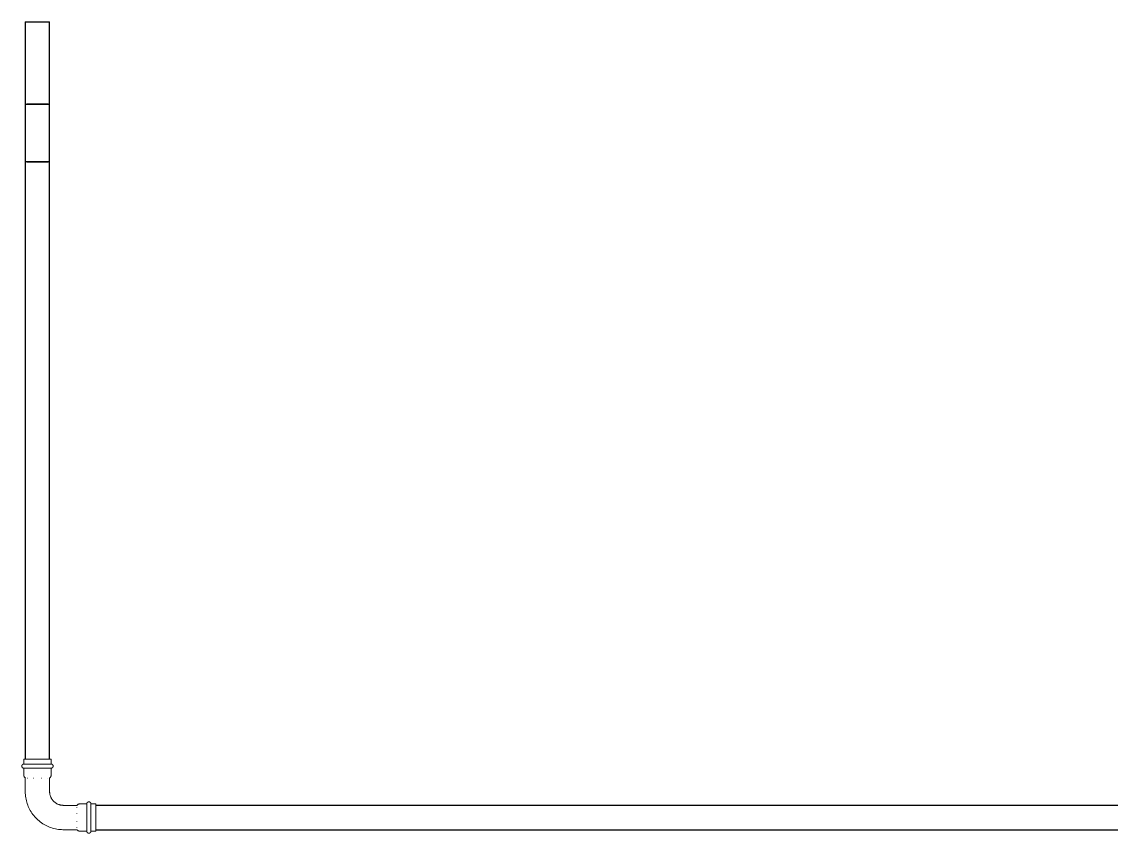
# Model space of a CAD drawing. Header units: inches. Extents: x -3327 to -1, y 8 to 1328.
# Drawn here: x -3325.1 to -3240.1, y 415.7 to 479 of the extents above; entities that cross this region are included whole.
import ezdxf

# ---------------------------------------------------------------- set-up
doc = ezdxf.new("R2010")
doc.units = ezdxf.units.IN
doc.header["$MEASUREMENT"] = 0
doc.layers.add('P-PIPE', color=3, linetype='Continuous', lineweight=9)
doc.layers.add('X - REF - FP', color=7, linetype='Continuous', true_color=0xb90000)

# ---------------------------------------------------------------- blocks, each defined once
blk = doc.blocks.new('Victaulic-VicPress316-Elbow 90-45deg Style P568_P571 - Standard-V3-SECOND LEVEL')
at = {"layer": 'P-PIPE'}
for p, q in [((-1.059, 4.55), (-1.059, 4.174)), ((1.059, 4.55), (-1.059, 4.55)), ((1.059, 4.174), (1.059, 4.55)), ((-1.059, 4.174), (1.059, 4.174)), ((-1.059, 3.845), (-1.059, 3.289)), ((-1.059, 3.845), (1.059, 3.845)), ((1.059, 3.289), (1.059, 3.845)), ((-0.95, 3.134), (-0.95, 2.015)), ((-0.769, 3.071), (-0.753, 3.071)), ((-0.312, 3.071), (-0.294, 3.071)), ((0.294, 3.071), (0.312, 3.071)), ((0.753, 3.071), (0.769, 3.071)), ((0.95, 2.015), (0.95, 3.119)), ((-4.174, 1.059), (-4.55, 1.059)), ((-4.55, 1.059), (-4.55, -1.059)), ((-4.174, -1.059), (-4.174, 1.059)), ((-3.289, 1.059), (-3.845, 1.059)), ((-3.845, -1.059), (-3.845, 1.059)), ((-2.015, 0.95), (-3.119, 0.95)), ((-3.071, 0.753), (-3.071, 0.769)), ((-3.071, 0.294), (-3.071, 0.312)), ((-3.071, -0.312), (-3.071, -0.294)), ((-3.071, -0.769), (-3.071, -0.753)), ((-4.55, -1.059), (-4.174, -1.059)), ((-3.845, -1.059), (-3.289, -1.059)), ((-3.136, -0.95), (-2.015, -0.95))]:
    blk.add_line(p, q, dxfattribs=at)
at = {"layer": 'P-PIPE', "flags": 128}
for points in [[(-1.059, 3.845), (-1.066, 3.846), (-1.072, 3.846), (-1.079, 3.847), (-1.085, 3.848), (-1.092, 3.849), (-1.098, 3.85), (-1.104, 3.852), (-1.111, 3.854), (-1.117, 3.856), (-1.123, 3.858), (-1.129, 3.861), (-1.135, 3.864), (-1.141, 3.867), (-1.146, 3.871), (-1.152, 3.874), (-1.157, 3.878), (-1.162, 3.882), (-1.167, 3.886), (-1.172, 3.891), (-1.177, 3.895), (-1.181, 3.9), (-1.186, 3.905), (-1.19, 3.91), (-1.194, 3.916), (-1.197, 3.921), (-1.201, 3.927), (-1.204, 3.932), (-1.207, 3.938), (-1.21, 3.944), (-1.212, 3.95), (-1.215, 3.957), (-1.217, 3.963), (-1.218, 3.969), (-1.22, 3.976), (-1.221, 3.982), (-1.222, 3.989), (-1.223, 3.995), (-1.223, 4.002), (-1.223, 4.008), (-1.223, 4.015), (-1.223, 4.021), (-1.223, 4.028), (-1.222, 4.034), (-1.221, 4.041), (-1.219, 4.047), (-1.218, 4.054), (-1.216, 4.06), (-1.214, 4.066), (-1.211, 4.072), (-1.209, 4.078), (-1.206, 4.084), (-1.203, 4.09), (-1.199, 4.096), (-1.196, 4.101), (-1.192, 4.107), (-1.188, 4.112), (-1.184, 4.117), (-1.179, 4.122), (-1.175, 4.127), (-1.17, 4.131), (-1.165, 4.136), (-1.16, 4.14), (-1.155, 4.144), (-1.149, 4.147), (-1.144, 4.151), (-1.138, 4.154), (-1.132, 4.157), (-1.126, 4.16), (-1.12, 4.163), (-1.114, 4.165), (-1.108, 4.167), (-1.102, 4.169), (-1.095, 4.17), (-1.089, 4.172), (-1.082, 4.173), (-1.076, 4.174), (-1.069, 4.174), (-1.063, 4.174), (-1.059, 4.174)], [(1.059, 4.174), (1.058, 4.174), (1.056, 4.174), (1.051, 4.174), (1.045, 4.174), (1.038, 4.174), (1.029, 4.174), (1.018, 4.174), (1.005, 4.174), (0.991, 4.174), (0.975, 4.174), (0.958, 4.174), (0.939, 4.174), (0.919, 4.174), (0.897, 4.174), (0.874, 4.174), (0.849, 4.174), (0.823, 4.174), (0.796, 4.174), (0.768, 4.174), (0.738, 4.174), (0.707, 4.174), (0.675, 4.174), (0.642, 4.174), (0.607, 4.174), (0.572, 4.174), (0.536, 4.174), (0.499, 4.174), (0.461, 4.174), (0.423, 4.174), (0.384, 4.174), (0.344, 4.174), (0.304, 4.174), (0.263, 4.174), (0.222, 4.174), (0.18, 4.174), (0.138, 4.174), (0.096, 4.174), (0.054, 4.174), (0.011, 4.174), (-0.031, 4.174), (-0.073, 4.174), (-0.115, 4.174), (-0.157, 4.174), (-0.199, 4.174), (-0.241, 4.174), (-0.282, 4.174), (-0.322, 4.174), (-0.362, 4.174), (-0.402, 4.174), (-0.441, 4.174), (-0.479, 4.174), (-0.516, 4.174), (-0.553, 4.174), (-0.588, 4.174), (-0.623, 4.174), (-0.657, 4.174), (-0.69, 4.174), (-0.721, 4.174), (-0.752, 4.174), (-0.781, 4.174), (-0.809, 4.174), (-0.836, 4.174), (-0.861, 4.174), (-0.885, 4.174), (-0.907, 4.174), (-0.929, 4.174), (-0.948, 4.174), (-0.966, 4.174), (-0.983, 4.174), (-0.998, 4.174), (-1.011, 4.174), (-1.023, 4.174), (-1.033, 4.174), (-1.042, 4.174), (-1.048, 4.174), (-1.054, 4.174), (-1.057, 4.174), (-1.059, 4.174), (-1.059, 4.174)], [(-1.059, 4.174), (-1.058, 4.174), (-1.056, 4.174), (-1.051, 4.174), (-1.045, 4.174), (-1.038, 4.174), (-1.029, 4.174), (-1.018, 4.174)], [(-1.059, 3.845), (-1.058, 3.845), (-1.056, 3.845), (-1.051, 3.845), (-1.045, 3.845), (-1.038, 3.845), (-1.029, 3.845), (-1.018, 3.845), (-1.005, 3.845), (-0.991, 3.845), (-0.975, 3.845), (-0.958, 3.845), (-0.939, 3.845), (-0.919, 3.845), (-0.897, 3.845), (-0.874, 3.845), (-0.849, 3.845), (-0.823, 3.845), (-0.796, 3.845), (-0.768, 3.845), (-0.738, 3.845), (-0.707, 3.845), (-0.675, 3.845), (-0.642, 3.845), (-0.607, 3.845), (-0.572, 3.845), (-0.536, 3.845), (-0.499, 3.845), (-0.461, 3.845), (-0.423, 3.845), (-0.384, 3.845), (-0.344, 3.845), (-0.304, 3.845), (-0.263, 3.845), (-0.222, 3.845), (-0.18, 3.845), (-0.138, 3.845), (-0.096, 3.845), (-0.054, 3.845), (-0.011, 3.845), (0.031, 3.845), (0.073, 3.845), (0.115, 3.845), (0.157, 3.845), (0.199, 3.845), (0.241, 3.845), (0.282, 3.845), (0.322, 3.845), (0.362, 3.845), (0.402, 3.845), (0.441, 3.845), (0.479, 3.845), (0.516, 3.845), (0.553, 3.845), (0.588, 3.845), (0.623, 3.845), (0.657, 3.845), (0.69, 3.845), (0.721, 3.845), (0.752, 3.845), (0.781, 3.845), (0.809, 3.845), (0.836, 3.845), (0.861, 3.845), (0.885, 3.845), (0.907, 3.845), (0.929, 3.845), (0.948, 3.845), (0.966, 3.845), (0.983, 3.845), (0.998, 3.845), (1.011, 3.845), (1.023, 3.845), (1.033, 3.845), (1.042, 3.845), (1.048, 3.845), (1.054, 3.845), (1.057, 3.845), (1.059, 3.845), (1.059, 3.845)], [(-1.023, 3.845), (-1.033, 3.845), (-1.042, 3.845), (-1.048, 3.845), (-1.054, 3.845), (-1.057, 3.845), (-1.059, 3.845), (-1.059, 3.845)], [(1.059, 3.845), (1.058, 3.845), (1.056, 3.845), (1.051, 3.845), (1.045, 3.845), (1.038, 3.845), (1.029, 3.845), (1.018, 3.845)], [(1.023, 4.174), (1.033, 4.174), (1.042, 4.174), (1.048, 4.174), (1.054, 4.174), (1.057, 4.174), (1.059, 4.174), (1.059, 4.174)], [(1.059, 4.174), (1.066, 4.174), (1.072, 4.174), (1.079, 4.173), (1.085, 4.172), (1.092, 4.171), (1.098, 4.17), (1.104, 4.168), (1.111, 4.166), (1.117, 4.164), (1.123, 4.162), (1.129, 4.159), (1.135, 4.156), (1.141, 4.153), (1.146, 4.149), (1.152, 4.146), (1.157, 4.142), (1.162, 4.138), (1.167, 4.134), (1.172, 4.129), (1.177, 4.125), (1.181, 4.12), (1.186, 4.115), (1.19, 4.11), (1.194, 4.104), (1.197, 4.099), (1.201, 4.093), (1.204, 4.088), (1.207, 4.082), (1.21, 4.076), (1.212, 4.07), (1.215, 4.063), (1.217, 4.057), (1.218, 4.051), (1.22, 4.044), (1.221, 4.038), (1.222, 4.031), (1.223, 4.025), (1.223, 4.018), (1.223, 4.012), (1.223, 4.005), (1.223, 3.999), (1.223, 3.992), (1.222, 3.986), (1.221, 3.979), (1.219, 3.973), (1.218, 3.966), (1.216, 3.96), (1.214, 3.954), (1.211, 3.948), (1.209, 3.942), (1.206, 3.936), (1.203, 3.93), (1.199, 3.924), (1.196, 3.919), (1.192, 3.913), (1.188, 3.908), (1.184, 3.903), (1.179, 3.898), (1.175, 3.893), (1.17, 3.889), (1.165, 3.884), (1.16, 3.88), (1.155, 3.876), (1.149, 3.873), (1.144, 3.869), (1.138, 3.866), (1.132, 3.863), (1.126, 3.86), (1.12, 3.857), (1.114, 3.855), (1.108, 3.853), (1.102, 3.851), (1.095, 3.85), (1.089, 3.848), (1.082, 3.847), (1.076, 3.846), (1.069, 3.846), (1.063, 3.846), (1.059, 3.845)], [(-0.95, 3.071), (-0.959, 3.078), (-0.967, 3.085), (-0.975, 3.092), (-0.983, 3.1), (-0.99, 3.108), (-0.997, 3.116), (-1.004, 3.125), (-1.01, 3.133), (-1.016, 3.143), (-1.022, 3.152), (-1.027, 3.161), (-1.032, 3.171), (-1.037, 3.181), (-1.041, 3.191), (-1.045, 3.201), (-1.048, 3.212), (-1.051, 3.222), (-1.053, 3.233), (-1.055, 3.244), (-1.057, 3.254), (-1.058, 3.265), (-1.059, 3.276), (-1.059, 3.287), (-1.059, 3.289)], [(1.059, 3.289), (1.059, 3.278), (1.058, 3.267), (1.057, 3.256), (1.056, 3.246), (1.054, 3.235), (1.051, 3.224), (1.048, 3.214), (1.045, 3.203), (1.042, 3.193), (1.037, 3.183), (1.033, 3.173), (1.028, 3.163), (1.023, 3.154), (1.017, 3.144), (1.011, 3.135), (1.005, 3.126), (0.998, 3.118), (0.991, 3.109), (0.984, 3.101), (0.976, 3.094), (0.968, 3.086), (0.96, 3.079), (0.952, 3.072), (0.95, 3.071)], [(-0.95, 2.015), (-0.951, 1.973), (-0.953, 1.93), (-0.958, 1.888), (-0.964, 1.846), (-0.971, 1.804), (-0.981, 1.762), (-0.991, 1.721), (-1.004, 1.68), (-1.018, 1.64), (-1.034, 1.6), (-1.051, 1.562), (-1.07, 1.523), (-1.091, 1.486), (-1.113, 1.449), (-1.136, 1.414), (-1.161, 1.379), (-1.187, 1.345), (-1.214, 1.313), (-1.243, 1.281), (-1.273, 1.251), (-1.304, 1.222), (-1.337, 1.194), (-1.37, 1.168), (-1.404, 1.143), (-1.44, 1.119), (-1.476, 1.097), (-1.513, 1.076), (-1.551, 1.056), (-1.59, 1.039), (-1.629, 1.022), (-1.669, 1.008), (-1.71, 0.995), (-1.751, 0.983), (-1.792, 0.974), (-1.834, 0.965), (-1.876, 0.959), (-1.919, 0.954), (-1.961, 0.951), (-2.004, 0.95), (-2.015, 0.95)], [(-2.015, -0.95), (-1.897, -0.948), (-1.778, -0.941), (-1.66, -0.929), (-1.543, -0.912), (-1.426, -0.891), (-1.31, -0.865), (-1.196, -0.835), (-1.082, -0.799), (-0.971, -0.76), (-0.861, -0.716), (-0.752, -0.668), (-0.646, -0.615), (-0.542, -0.558), (-0.44, -0.497), (-0.341, -0.432), (-0.244, -0.363), (-0.151, -0.29), (-0.06, -0.214), (0.028, -0.134), (0.112, -0.051), (0.193, 0.036), (0.27, 0.126), (0.344, 0.219), (0.414, 0.315), (0.48, 0.413), (0.542, 0.514), (0.6, 0.618), (0.654, 0.723), (0.703, 0.831), (0.748, 0.941), (0.789, 1.052), (0.826, 1.165), (0.857, 1.279), (0.884, 1.395), (0.907, 1.511), (0.925, 1.629), (0.938, 1.746), (0.946, 1.865), (0.95, 1.983), (0.95, 2.015)], [(-4.174, 1.059), (-4.174, 1.066), (-4.174, 1.072), (-4.173, 1.079), (-4.172, 1.085), (-4.171, 1.092), (-4.17, 1.098), (-4.168, 1.104), (-4.166, 1.111), (-4.164, 1.117), (-4.162, 1.123), (-4.159, 1.129), (-4.156, 1.135), (-4.153, 1.141), (-4.149, 1.146), (-4.146, 1.152), (-4.142, 1.157), (-4.138, 1.162), (-4.134, 1.167), (-4.129, 1.172), (-4.125, 1.177), (-4.12, 1.181), (-4.115, 1.186), (-4.11, 1.19), (-4.104, 1.194), (-4.099, 1.197), (-4.093, 1.201), (-4.088, 1.204), (-4.082, 1.207), (-4.076, 1.21), (-4.07, 1.212), (-4.063, 1.215), (-4.057, 1.217), (-4.051, 1.218), (-4.044, 1.22), (-4.038, 1.221), (-4.031, 1.222), (-4.025, 1.223), (-4.018, 1.223), (-4.012, 1.223), (-4.005, 1.223), (-3.999, 1.223), (-3.992, 1.223), (-3.986, 1.222), (-3.979, 1.221), (-3.973, 1.219), (-3.966, 1.218), (-3.96, 1.216), (-3.954, 1.214), (-3.948, 1.211), (-3.942, 1.209), (-3.936, 1.206), (-3.93, 1.203), (-3.924, 1.199), (-3.919, 1.196), (-3.913, 1.192), (-3.908, 1.188), (-3.903, 1.184), (-3.898, 1.179), (-3.893, 1.175), (-3.889, 1.17), (-3.884, 1.165), (-3.88, 1.16), (-3.876, 1.155), (-3.873, 1.149), (-3.869, 1.144), (-3.866, 1.138), (-3.863, 1.132), (-3.86, 1.126), (-3.857, 1.12), (-3.855, 1.114), (-3.853, 1.108), (-3.851, 1.102), (-3.85, 1.095), (-3.848, 1.089), (-3.847, 1.082), (-3.846, 1.076), (-3.846, 1.069), (-3.846, 1.063), (-3.845, 1.059)], [(-4.174, 1.059), (-4.174, 1.058), (-4.174, 1.056), (-4.174, 1.051), (-4.174, 1.045), (-4.174, 1.038), (-4.174, 1.029), (-4.174, 1.018), (-4.174, 1.005), (-4.174, 0.991), (-4.174, 0.975), (-4.174, 0.958), (-4.174, 0.939), (-4.174, 0.919), (-4.174, 0.897), (-4.174, 0.874), (-4.174, 0.849), (-4.174, 0.823), (-4.174, 0.796), (-4.174, 0.768), (-4.174, 0.738), (-4.174, 0.707), (-4.174, 0.675), (-4.174, 0.642), (-4.174, 0.607), (-4.174, 0.572), (-4.174, 0.536), (-4.174, 0.499), (-4.174, 0.461), (-4.174, 0.423), (-4.174, 0.384), (-4.174, 0.344), (-4.174, 0.304), (-4.174, 0.263), (-4.174, 0.222), (-4.174, 0.18), (-4.174, 0.138), (-4.174, 0.096), (-4.174, 0.054), (-4.174, 0.011), (-4.174, -0.031), (-4.174, -0.073), (-4.174, -0.115), (-4.174, -0.157), (-4.174, -0.199), (-4.174, -0.241), (-4.174, -0.282), (-4.174, -0.322), (-4.174, -0.362), (-4.174, -0.402), (-4.174, -0.441), (-4.174, -0.479), (-4.174, -0.516), (-4.174, -0.553), (-4.174, -0.588), (-4.174, -0.623), (-4.174, -0.657), (-4.174, -0.69), (-4.174, -0.721), (-4.174, -0.752), (-4.174, -0.781), (-4.174, -0.809), (-4.174, -0.836), (-4.174, -0.861), (-4.174, -0.885), (-4.174, -0.907), (-4.174, -0.929), (-4.174, -0.948), (-4.174, -0.966), (-4.174, -0.983), (-4.174, -0.998), (-4.174, -1.011), (-4.174, -1.023), (-4.174, -1.033), (-4.174, -1.042), (-4.174, -1.048), (-4.174, -1.054), (-4.174, -1.057), (-4.174, -1.059), (-4.174, -1.059)], [(-4.174, 1.023), (-4.174, 1.033), (-4.174, 1.042), (-4.174, 1.048), (-4.174, 1.054), (-4.174, 1.057), (-4.174, 1.059), (-4.174, 1.059)], [(-3.845, -1.059), (-3.845, -1.058), (-3.845, -1.056), (-3.845, -1.051), (-3.845, -1.045), (-3.845, -1.038), (-3.845, -1.029), (-3.845, -1.018), (-3.845, -1.005), (-3.845, -0.991), (-3.845, -0.975), (-3.845, -0.958), (-3.845, -0.939), (-3.845, -0.919), (-3.845, -0.897), (-3.845, -0.874), (-3.845, -0.849), (-3.845, -0.823), (-3.845, -0.796), (-3.845, -0.768), (-3.845, -0.738), (-3.845, -0.707), (-3.845, -0.675), (-3.845, -0.642), (-3.845, -0.607), (-3.845, -0.572), (-3.845, -0.536), (-3.845, -0.499), (-3.845, -0.461), (-3.845, -0.423), (-3.845, -0.384), (-3.845, -0.344), (-3.845, -0.304), (-3.845, -0.263), (-3.845, -0.222), (-3.845, -0.18), (-3.845, -0.138), (-3.845, -0.096), (-3.845, -0.054), (-3.845, -0.011), (-3.845, 0.031), (-3.845, 0.073), (-3.845, 0.115), (-3.845, 0.157), (-3.845, 0.199), (-3.845, 0.241), (-3.845, 0.282), (-3.845, 0.322), (-3.845, 0.362), (-3.845, 0.402), (-3.845, 0.441), (-3.845, 0.479), (-3.845, 0.516), (-3.845, 0.553), (-3.845, 0.588), (-3.845, 0.623), (-3.845, 0.657), (-3.845, 0.69), (-3.845, 0.721), (-3.845, 0.752), (-3.845, 0.781), (-3.845, 0.809), (-3.845, 0.836), (-3.845, 0.861), (-3.845, 0.885), (-3.845, 0.907), (-3.845, 0.929), (-3.845, 0.948), (-3.845, 0.966), (-3.845, 0.983), (-3.845, 0.998), (-3.845, 1.011), (-3.845, 1.023), (-3.845, 1.033), (-3.845, 1.042), (-3.845, 1.048), (-3.845, 1.054), (-3.845, 1.057), (-3.845, 1.059), (-3.845, 1.059)], [(-3.845, 1.059), (-3.845, 1.058), (-3.845, 1.056), (-3.845, 1.051), (-3.845, 1.045), (-3.845, 1.038), (-3.845, 1.029), (-3.845, 1.018)], [(-3.289, 1.059), (-3.278, 1.059), (-3.267, 1.058), (-3.256, 1.057), (-3.246, 1.056), (-3.235, 1.054), (-3.224, 1.051), (-3.214, 1.048), (-3.203, 1.045), (-3.193, 1.042), (-3.183, 1.037), (-3.173, 1.033), (-3.163, 1.028), (-3.154, 1.023), (-3.144, 1.017), (-3.135, 1.011), (-3.126, 1.005), (-3.118, 0.998), (-3.109, 0.991), (-3.101, 0.984), (-3.094, 0.976), (-3.086, 0.968), (-3.079, 0.96), (-3.072, 0.952), (-3.071, 0.95)], [(-4.174, -1.059), (-4.174, -1.058), (-4.174, -1.056), (-4.174, -1.051), (-4.174, -1.045), (-4.174, -1.038), (-4.174, -1.029), (-4.174, -1.018)], [(-3.845, -1.059), (-3.846, -1.066), (-3.846, -1.072), (-3.847, -1.079), (-3.848, -1.085), (-3.849, -1.092), (-3.85, -1.098), (-3.852, -1.104), (-3.854, -1.111), (-3.856, -1.117), (-3.858, -1.123), (-3.861, -1.129), (-3.864, -1.135), (-3.867, -1.141), (-3.871, -1.146), (-3.874, -1.152), (-3.878, -1.157), (-3.882, -1.162), (-3.886, -1.167), (-3.891, -1.172), (-3.895, -1.177), (-3.9, -1.181), (-3.905, -1.186), (-3.91, -1.19), (-3.916, -1.194), (-3.921, -1.197), (-3.927, -1.201), (-3.932, -1.204), (-3.938, -1.207), (-3.944, -1.21), (-3.95, -1.212), (-3.957, -1.215), (-3.963, -1.217), (-3.969, -1.218), (-3.976, -1.22), (-3.982, -1.221), (-3.989, -1.222), (-3.995, -1.223), (-4.002, -1.223), (-4.008, -1.223), (-4.015, -1.223), (-4.021, -1.223), (-4.028, -1.223), (-4.034, -1.222), (-4.041, -1.221), (-4.047, -1.219), (-4.054, -1.218), (-4.06, -1.216), (-4.066, -1.214), (-4.072, -1.211), (-4.078, -1.209), (-4.084, -1.206), (-4.09, -1.203), (-4.096, -1.199), (-4.101, -1.196), (-4.107, -1.192), (-4.112, -1.188), (-4.117, -1.184), (-4.122, -1.179), (-4.127, -1.175), (-4.131, -1.17), (-4.136, -1.165), (-4.14, -1.16), (-4.144, -1.155), (-4.147, -1.149), (-4.151, -1.144), (-4.154, -1.138), (-4.157, -1.132), (-4.16, -1.126), (-4.163, -1.12), (-4.165, -1.114), (-4.167, -1.108), (-4.169, -1.102), (-4.17, -1.095), (-4.172, -1.089), (-4.173, -1.082), (-4.174, -1.076), (-4.174, -1.069), (-4.174, -1.063), (-4.174, -1.059)], [(-3.845, -1.023), (-3.845, -1.033), (-3.845, -1.042), (-3.845, -1.048), (-3.845, -1.054), (-3.845, -1.057), (-3.845, -1.059), (-3.845, -1.059)], [(-3.071, -0.95), (-3.078, -0.959), (-3.085, -0.967), (-3.092, -0.975), (-3.1, -0.983), (-3.108, -0.99), (-3.116, -0.997), (-3.125, -1.004), (-3.133, -1.01), (-3.143, -1.016), (-3.152, -1.022), (-3.161, -1.027), (-3.171, -1.032), (-3.181, -1.037), (-3.191, -1.041), (-3.201, -1.045), (-3.212, -1.048), (-3.222, -1.051), (-3.233, -1.053), (-3.244, -1.055), (-3.254, -1.057), (-3.265, -1.058), (-3.276, -1.059), (-3.287, -1.059), (-3.289, -1.059)]]:
    blk.add_lwpolyline(points, dxfattribs=at)

msp = doc.modelspace()

# ---------------------------------------------------------------- linework, layer by layer
at = {"layer": 'X - REF - FP'}
for p, q in [((-3324.874, 479), (-3324.874, 472.579)), ((-3324.874, 479), (-3322.974, 479)), ((-3322.974, 472.579), (-3322.974, 479)), ((-3324.875, 472.579), (-3324.875, 468.09)), ((-3324.875, 472.579), (-3323.924, 472.579)), ((-3324.597, 472.579), (-3324.747, 472.579)), ((-3324.4, 472.579), (-3324.596, 472.579)), ((-3324.171, 472.579), (-3324.399, 472.579)), ((-3323.679, 472.579), (-3324.17, 472.579)), ((-3323.924, 472.579), (-3322.974, 472.579)), ((-3323.449, 472.579), (-3323.678, 472.579)), ((-3323.253, 472.579), (-3323.449, 472.579)), ((-3323.102, 472.579), (-3323.252, 472.579)), ((-3322.974, 468.09), (-3322.974, 472.579)), ((-3323.924, 468.09), (-3324.875, 468.09)), ((-3324.874, 468.09), (-3324.874, 421.487)), ((-3324.747, 468.09), (-3324.597, 468.09)), ((-3324.596, 468.09), (-3324.4, 468.09)), ((-3324.399, 468.09), (-3324.171, 468.09)), ((-3324.17, 468.09), (-3323.679, 468.09)), ((-3322.974, 468.09), (-3323.924, 468.09)), ((-3323.678, 468.09), (-3323.449, 468.09)), ((-3323.449, 468.09), (-3323.253, 468.09)), ((-3323.252, 468.09), (-3323.102, 468.09)), ((-3322.974, 421.487), (-3322.974, 468.09)), ((-3169.256, 417.887), (-3319.374, 417.887)), ((-3319.374, 415.987), (-3169.256, 415.987))]:
    msp.add_line(p, q, dxfattribs=at)

# ---------------------------------------------------------------- block references
at = {"layer": 'X - REF - FP', "rotation": 270}
msp.add_blockref('Victaulic-VicPress316-Elbow 90-45deg Style P568_P571 - Standard-V3-SECOND LEVEL', (-3323.924, 416.937), dxfattribs=at)

doc.saveas('drawing.dxf')
